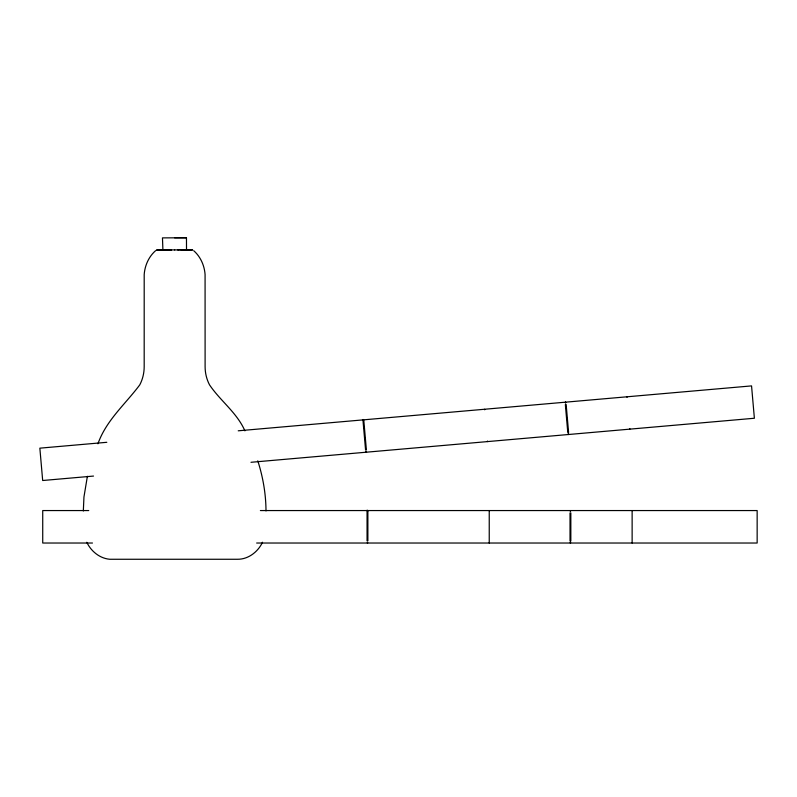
<?xml version="1.0" encoding="UTF-8"?>
<svg xmlns="http://www.w3.org/2000/svg" width="797" height="797" viewBox="0 0 797 797"><rect width="100%" height="100%" fill="white"/><g stroke="black" fill="none" stroke-linecap="round" stroke-linejoin="round"><path stroke-width="1.2" d="M87.391 476.287L83.954 497.009L83.326 510.977M362.944 419.889C364.418 418.684 362.814 421.354 363.193 419.481M567.992 433.917L568.241 434.524M97.941 443.79C106.22 420.288 125.418 404.109 139.774 384.861C142.693 379.292 144.167 373.006 144.187 366.72L144.197 274.527C144.845 265.54 148.73 256.694 155.564 250.706M262.522 542.239C258.019 551.833 248.285 559.444 237.396 559.265L109.717 559.265C99.655 558.358 91.037 551.235 86.803 542.279M565.402 402.146L565.471 402.913M565.721 402.893L565.651 402.126M568.49 434.504L568.64 433.857M367.367 542.329L367.367 543.096M367.626 543.096L367.626 542.329M570.293 510.518L570.293 511.285M570.542 511.285L570.542 510.518M570.303 542.249L570.303 543.016M570.552 543.016L570.552 542.249M106.808 442.305L39.85 448.163L42.679 480.511L93.518 476.068M238.233 430.808L751.551 385.897L754.38 418.246L250.985 462.29M180.57 249.909L186.518 249.949L186.468 237.775L162.468 237.885L162.917 250.079M162.528 250.059L171.534 249.949M185.651 250.039L192.665 249.919L177.701 249.919M174.663 249.889L156.391 250.089L161.691 250.148M174.563 237.755L186.468 237.775M174.623 249.929L179.315 249.879M88.746 510.558L42.729 510.558L42.729 543.026L92.482 543.026M260.39 510.558L757.15 510.558L757.15 543.026L256.654 543.026M193.711 250.696C200.535 256.684 204.43 265.531 205.078 274.517L205.108 366.71C205.118 372.986 206.592 379.272 209.521 384.841C220.291 400.891 236.928 412.627 244.908 430.838M257.79 460.835C262.96 476.995 265.929 493.951 265.999 510.937M627 396.796L627.05 397.344M629.789 428.587L629.839 429.145M566.149 404.468L568.6 432.482M565.342 404.537L567.793 432.552M484.666 409.25L484.715 409.797M487.445 441.05L487.495 441.598M363.801 420.378L366.401 450.006M362.994 420.447L365.584 450.076M632.131 510.558L632.131 543.026M570.831 512.899L570.831 541.024M570.024 512.899L570.024 541.024M489.238 510.558L489.238 543.026M367.875 511.106L367.875 540.854M367.058 511.106L367.058 540.854M365.833 451.68L366.53 452.098L365.833 451.68M367.138 510.309L367.796 510.787L367.138 510.309"/></g></svg>
